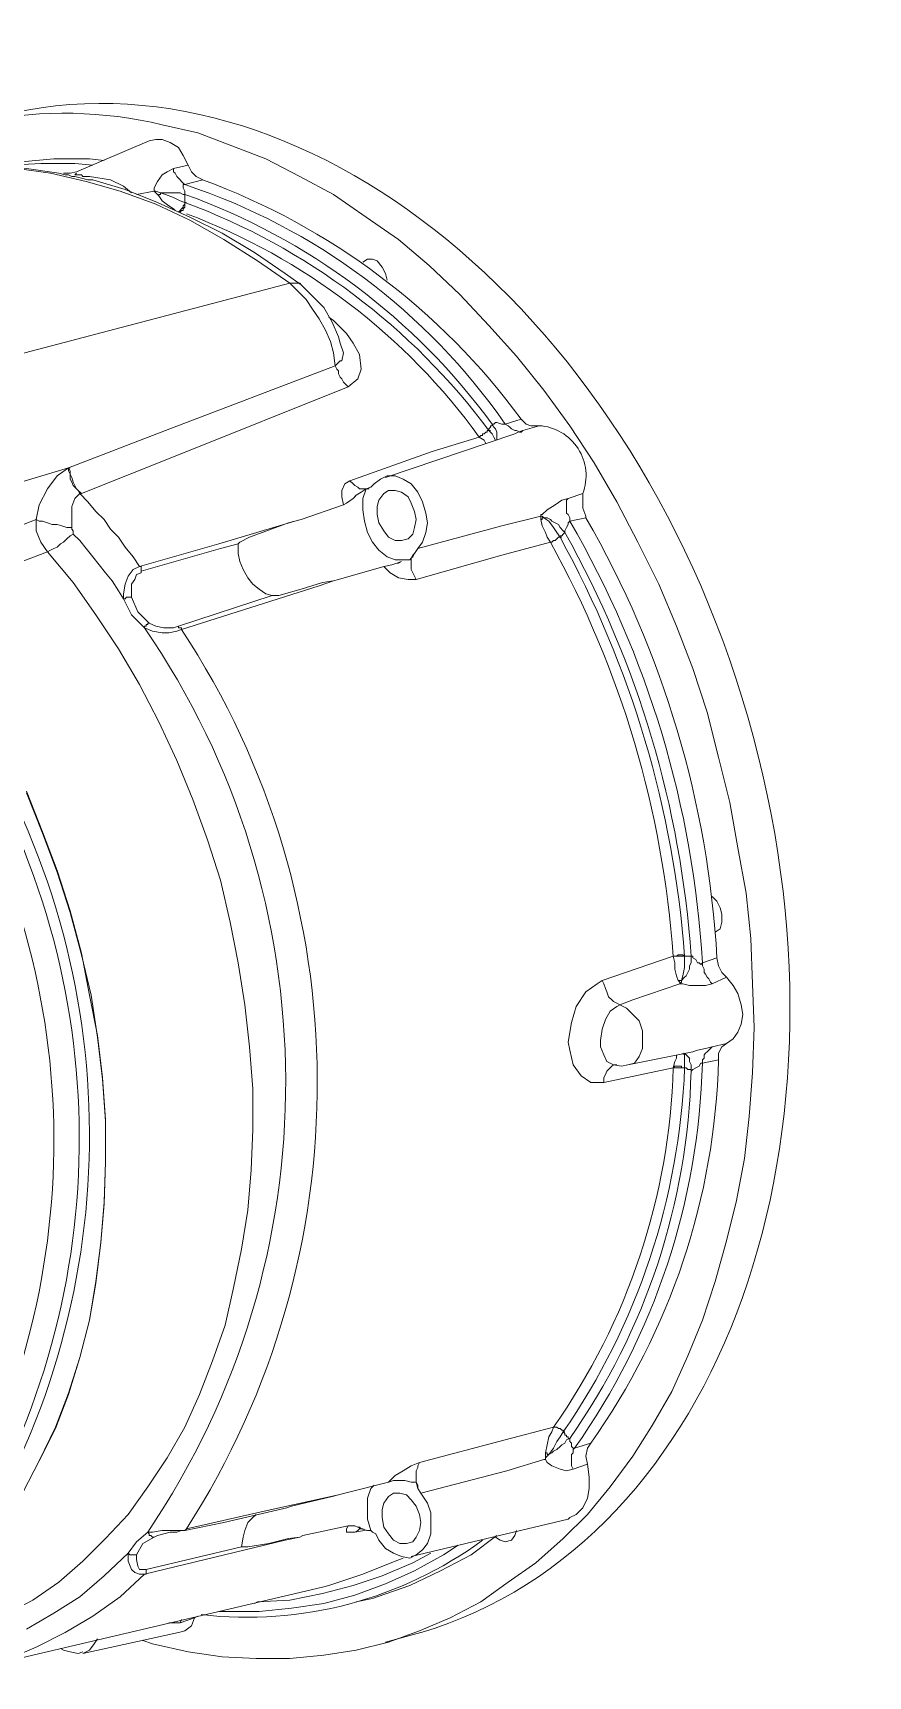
# Model space of a CAD drawing. Header units: inches. Extents: x 34 to 1574, y 72 to 573.
# Drawn here: x 1527.6 to 1564, y 258.6 to 330.1 of the extents above; entities that cross this region are included whole.
import ezdxf

# ---------------------------------------------------------------- set-up
doc = ezdxf.new("R2010")
doc.units = ezdxf.units.IN
doc.header["$MEASUREMENT"] = 0
doc.layers.add('PDF_Geometry', color=7, linetype='Continuous')

msp = doc.modelspace()

# ---------------------------------------------------------------- linework, layer by layer
at = {"layer": 'PDF_Geometry', "lineweight": 5}
for points in [[(1532.415, 260.117), (1532.837, 259.976), (1534.387, 259.624), (1535.867, 259.413), (1537.347, 259.342), (1538.826, 259.342), (1540.306, 259.483), (1541.715, 259.695), (1543.124, 260.047), (1544.463, 260.54), (1545.801, 261.104), (1547.14, 261.808), (1548.338, 262.654), (1549.535, 263.499), (1550.733, 264.556), (1551.79, 265.613), (1552.776, 266.811), (1553.763, 268.149), (1554.608, 269.488), (1555.454, 270.967), (1556.158, 272.517), (1556.792, 274.067), (1557.356, 275.758), (1557.849, 277.52), (1558.272, 279.281), (1558.624, 281.113), (1558.835, 282.945), (1558.976, 284.847), (1559.047, 286.82), (1558.976, 288.722), (1558.906, 290.695), (1558.695, 292.668), (1558.342, 294.641), (1557.99, 296.613), (1557.497, 298.586), (1557.004, 300.559), (1556.37, 302.461), (1555.665, 304.293), (1554.89, 306.125), (1553.974, 307.957), (1553.058, 309.718), (1552.072, 311.409), (1551.015, 313.029), (1549.888, 314.579), (1548.69, 316.059), (1547.492, 317.398), (1546.224, 318.736), (1544.885, 320.005), (1543.547, 321.132), (1542.138, 322.118), (1540.728, 323.105), (1539.249, 323.88), (1537.769, 324.655), (1536.29, 325.218), (1534.81, 325.782), (1533.26, 326.134, 0.216989), (1518.394, 323.246)], [(1547.774, 312.395), (1547.704, 312.536), (1547.633, 312.677), (1547.492, 312.818), (1547.492, 312.889), (1547.563, 312.959), (1547.563, 313.029), (1547.633, 313.029), (1547.633, 313.1, 0.149918), (1534.246, 323.105), (1534.246, 323.175), (1534.246, 323.246), (1534.176, 323.386), (1534.176, 323.457), (1534.176, 323.527), (1534.246, 323.527), (1535.022, 323.739), (1534.74, 323.88), (1534.528, 324.091), (1534.387, 324.373), (1534.176, 324.796), (1533.965, 325.148), (1533.612, 325.359), (1533.26, 325.5), (1532.978, 325.5), (1532.696, 325.43), (1529.526, 324.091), (1529.244, 324.021), (1529.033, 324.021), (1528.962, 324.021), (1529.033, 324.021)], [(1534.387, 324.373), (1533.753, 324.232), (1533.471, 324.091), (1533.26, 323.95), (1533.049, 323.668), (1532.908, 323.386), (1532.908, 323.316), (1532.908, 323.246), (1532.978, 323.246), (1533.19, 323.175), (1533.331, 323.175), (1533.471, 323.175), (1533.612, 323.175), (1533.753, 323.175), (1533.894, 323.175), (1534.035, 323.175), (1534.176, 323.105), (1534.246, 323.105), (1534.246, 323.034), (1534.246, 322.964), (1534.246, 322.893), (1534.246, 322.823), (1534.246, 322.752, -0.145142), (1547.492, 312.818), (1547.422, 312.818), (1547.422, 312.748), (1547.351, 312.748), (1547.281, 312.677), (1547.21, 312.677), (1547.21, 312.607), (1547.14, 312.607), (1547.069, 312.536), (1547.14, 312.607), (1547.21, 312.607), (1547.21, 312.677), (1547.281, 312.677), (1547.351, 312.748), (1547.422, 312.748), (1547.422, 312.818), (1547.492, 312.818), (1547.563, 312.818)], [(1533.753, 324.232), (1533.753, 324.091), (1533.824, 324.021), (1533.894, 323.88), (1533.965, 323.809), (1534.035, 323.739), (1534.106, 323.668), (1534.176, 323.598), (1534.246, 323.527, -0.162886), (1548.197, 313.1), (1548.901, 313.311), (1549.113, 313.1), (1549.324, 313.029), (1549.606, 313.029), (1549.676, 313.029), (1548.972, 312.818), (1548.76, 312.748), (1548.619, 312.677), (1542.983, 310.775)], [(1550.169, 307.957, -0.10923), (1555.524, 289.92), (1555.595, 289.92), (1555.665, 289.92), (1555.735, 289.92), (1555.806, 289.92), (1555.876, 289.92), (1555.947, 289.92), (1556.017, 289.92), (1556.017, 289.638), (1556.017, 289.427), (1555.947, 289.075), (1555.876, 288.863), (1556.017, 289.004), (1556.088, 289.075), (1556.158, 289.215), (1556.229, 289.356), (1556.229, 289.497), (1556.299, 289.638), (1556.299, 289.779), (1556.299, 289.92), (1556.37, 289.92), (1556.37, 289.85), (1556.51, 289.779), (1556.581, 289.638), (1556.651, 289.638), (1556.722, 289.568), (1556.792, 289.638, 0.117473), (1551.015, 308.873), (1551.015, 309.013), (1550.944, 309.154), (1550.874, 309.225), (1550.874, 309.366), (1550.874, 309.507), (1550.874, 309.648), (1550.874, 309.788), (1550.944, 309.859), (1551.579, 310.07), (1551.579, 309.718), (1551.579, 309.436), (1551.719, 309.084), (1551.719, 309.013), (1551.015, 308.873), (1550.944, 308.802), (1550.944, 308.732), (1550.874, 308.591), (1550.804, 308.45), (1550.804, 308.379), (1550.733, 308.45), (1550.592, 308.591), (1550.522, 308.732), (1550.381, 308.802), (1550.24, 308.873), (1550.169, 308.943), (1550.029, 309.013), (1549.888, 309.013), (1549.817, 309.084), (1549.747, 309.084), (1549.747, 309.013), (1549.747, 308.943), (1549.817, 308.661), (1549.958, 308.379), (1550.029, 308.168), (1550.169, 307.957), (1550.24, 307.957), (1550.31, 308.027), (1550.381, 308.027), (1550.451, 308.098), (1550.522, 308.168), (1550.592, 308.168), (1550.451, 308.379), (1550.31, 308.591), (1550.099, 308.873), (1549.888, 309.013), (1549.817, 309.013), (1549.817, 308.943), (1549.747, 308.943)], [(1557.849, 286.115), (1558.131, 286.327), (1558.342, 286.609), (1558.483, 286.961), (1558.554, 287.384), (1558.483, 287.806), (1558.342, 288.3), (1558.131, 288.652), (1557.849, 289.004), (1557.215, 288.722), (1556.933, 288.652), (1556.581, 288.652), (1556.229, 288.652), (1555.947, 288.722), (1555.806, 288.722), (1553.763, 288.018), (1553.199, 287.806), (1553.058, 287.877), (1552.917, 287.947), (1552.847, 288.018), (1552.706, 288.159), (1552.635, 288.37), (1552.565, 288.511), (1552.494, 288.722), (1552.424, 288.863), (1555.524, 289.92), (1555.595, 289.92), (1555.665, 289.92), (1555.735, 289.99), (1555.806, 289.99), (1555.876, 289.99), (1555.947, 289.99), (1556.017, 289.92, 0.107828), (1550.592, 308.168), (1550.522, 308.168), (1550.451, 308.098), (1550.381, 308.027), (1550.31, 308.027), (1550.24, 307.957), (1550.169, 307.957), (1548.056, 307.393), (1544.322, 306.336), (1543.969, 306.336), (1543.547, 306.407), (1543.194, 306.618), (1542.913, 306.9), (1540.94, 306.336), (1540.728, 306.266), (1540.094, 306.054), (1534.106, 304.152), (1533.894, 304.082), (1533.542, 304.011), (1533.26, 304.011), (1532.837, 304.082), (1532.485, 304.223), (1531.921, 304.786), (1531.569, 305.491), (1531.569, 305.702), (1531.64, 306.125), (1531.781, 306.477), (1531.992, 306.759), (1532.274, 306.9), (1532.344, 306.9), (1532.344, 306.829), (1532.344, 306.759), (1532.344, 306.688)], [(1556.088, 289.92), (1556.017, 289.92), (1556.088, 289.92), (1556.158, 289.92), (1556.229, 289.92), (1556.299, 289.92, 0.11096), (1550.804, 308.379), (1550.733, 308.309), (1550.663, 308.238), (1550.592, 308.238), (1550.592, 308.168), (1550.663, 308.168)], [(1532.908, 264.626), (1532.837, 264.626), (1532.767, 264.697), (1532.696, 264.697), (1532.696, 264.767), (1532.626, 264.838, 0.308855), (1532.485, 304.223), (1532.485, 304.293), (1532.556, 304.293), (1532.556, 304.363), (1532.626, 304.363), (1532.626, 304.434), (1532.696, 304.434)], [(1534.317, 264.979, 0.296248), (1534.106, 304.152), (1534.106, 304.222), (1534.035, 304.222), (1533.965, 304.222), (1533.965, 304.293)], [(1525.087, 264.345, 0.283458), (1524.946, 300.136)], [(1523.819, 264.697, 0.276973), (1523.678, 299.291)], [(1524.594, 299.784, -0.281752), (1524.735, 264.415)], [(1552.917, 285.199), (1553.27, 285.129), (1553.551, 285.199), (1556.37, 285.763), (1556.581, 285.834), (1556.933, 285.904), (1557.215, 285.975), (1557.849, 286.115), (1557.638, 285.975), (1557.497, 285.693), (1557.497, 285.411), (1556.792, 285.27), (1556.722, 285.27), (1556.651, 285.129), (1556.51, 285.059), (1556.37, 284.988), (1556.299, 284.918, -0.148581), (1551.015, 268.924), (1550.944, 268.924), (1550.944, 268.995), (1550.874, 268.995), (1550.874, 269.065), (1550.804, 269.065), (1550.804, 269.136), (1550.733, 269.206), (1550.592, 268.995), (1550.451, 268.783), (1550.31, 268.502), (1550.099, 268.22), (1549.958, 268.079), (1549.958, 268.008), (1550.029, 267.867), (1550.24, 267.727), (1550.592, 267.586), (1550.874, 267.515), (1551.156, 267.586), (1551.79, 267.797)], [(1557.215, 285.975), (1557.145, 285.904), (1557.074, 285.834), (1557.004, 285.763), (1556.933, 285.693), (1556.863, 285.622), (1556.863, 285.481), (1556.792, 285.411), (1556.792, 285.27, -0.148829), (1551.226, 268.501), (1551.156, 268.501), (1551.085, 268.572), (1551.085, 268.713), (1551.015, 268.783), (1551.015, 268.854), (1551.015, 268.924), (1550.874, 268.854), (1550.804, 268.713), (1550.663, 268.642), (1550.592, 268.572), (1550.451, 268.431), (1550.31, 268.361), (1550.24, 268.29), (1550.099, 268.22), (1550.029, 268.22), (1550.029, 268.29), (1549.958, 268.29)], [(1540.94, 266.458), (1541.222, 266.529), (1543.124, 267.022), (1543.406, 267.304), (1543.758, 267.515), (1544.11, 267.727), (1544.463, 267.867), (1548.197, 268.854), (1550.31, 269.417), (1550.381, 269.417), (1550.451, 269.417), (1550.522, 269.347), (1550.592, 269.347), (1550.663, 269.277), (1550.733, 269.277), (1550.733, 269.206, 0.142117), (1556.017, 285.059), (1555.947, 285.059), (1555.876, 285.059), (1555.876, 285.129), (1555.806, 285.129), (1555.735, 285.129), (1555.665, 285.129), (1555.595, 285.129), (1555.524, 285.059), (1555.595, 285.059)], [(1556.017, 285.059), (1555.947, 285.059), (1555.876, 285.059), (1555.806, 285.059), (1555.735, 285.059), (1555.665, 285.059), (1555.595, 285.059), (1555.524, 285.059, -0.146902), (1550.31, 269.417), (1550.24, 269.206), (1550.099, 268.995), (1550.029, 268.642), (1549.958, 268.29), (1549.958, 268.149), (1549.958, 268.008), (1549.888, 268.008), (1548.267, 267.515), (1544.533, 266.529), (1544.815, 266.106), (1544.956, 265.683), (1544.956, 265.19), (1544.956, 264.767), (1544.815, 264.345), (1544.603, 264.063), (1544.322, 263.851), (1544.04, 263.711), (1543.688, 263.781), (1543.335, 263.922), (1542.983, 264.133), (1542.701, 264.486), (1542.56, 264.767), (1542.419, 264.838), (1542.349, 264.908)]]:
    msp.add_lwpolyline(points, format="xyb", dxfattribs=at)
for points in [[(1530.16, 323.739), (1530.019, 323.739), (1529.737, 323.809), (1529.456, 323.88), (1529.315, 323.88), (1529.174, 323.95), (1529.033, 323.95), (1528.751, 324.021), (1527.342, 324.232), (1525.933, 324.373), (1524.524, 324.373), (1523.114, 324.232), (1521.705, 324.021), (1520.86, 323.809)], [(1539.319, 319.159), (1539.249, 319.23), (1539.108, 319.23), (1538.967, 319.23), (1538.826, 319.23), (1537.417, 320.216), (1535.937, 321.132), (1534.458, 321.977), (1532.978, 322.682), (1531.428, 323.246), (1529.949, 323.668), (1528.399, 324.021), (1526.919, 324.232), (1525.369, 324.373), (1523.89, 324.302), (1522.41, 324.161), (1521.001, 323.88), (1520.86, 323.88)], [(1530.724, 324.584), (1530.09, 324.655), (1528.54, 324.655), (1527.13, 324.514), (1526.074, 324.373)], [(1526.637, 324.373), (1527.976, 324.443), (1529.456, 324.443), (1530.231, 324.373)], [(1529.526, 324.021), (1529.456, 323.95), (1529.526, 323.95), (1529.596, 323.95), (1529.737, 323.95), (1529.808, 323.88), (1530.09, 323.88), (1531.006, 323.739), (1531.569, 323.457), (1531.921, 323.175)], [(1538.826, 319.23), (1539.178, 318.877), (1539.531, 318.525), (1539.812, 318.102), (1540.094, 317.68), (1540.376, 317.186), (1540.588, 316.693), (1540.728, 316.2), (1540.799, 315.636), (1541.01, 315.848), (1541.081, 315.848), (1541.151, 316.2), (1541.01, 316.623), (1540.94, 316.905), (1540.658, 317.539), (1540.306, 318.173), (1539.812, 318.666), (1539.319, 319.159), (1538.615, 319.652), (1537.276, 320.568), (1535.867, 321.414), (1534.458, 322.118), (1533.049, 322.752), (1531.64, 323.316), (1530.231, 323.739), (1530.16, 323.739)], [(1533.824, 322.4), (1533.753, 322.471), (1533.542, 322.611), (1533.26, 322.823), (1533.119, 323.034), (1532.978, 323.175), (1532.908, 323.246), (1532.908, 323.316), (1532.908, 323.246), (1532.133, 323.105)], [(1533.119, 323.034), (1533.119, 323.105), (1533.19, 323.105), (1533.19, 323.175)], [(1533.19, 323.175), (1533.401, 323.105), (1533.753, 322.964), (1534.035, 322.823), (1534.246, 322.752)], [(1533.965, 322.33), (1534.035, 322.4), (1534.106, 322.471), (1534.176, 322.541), (1534.176, 322.611), (1534.246, 322.682), (1534.246, 322.752)], [(1534.317, 322.752), (1534.246, 322.752), (1534.246, 322.682), (1534.246, 322.611), (1534.246, 322.541), (1534.176, 322.47), (1534.176, 322.4), (1534.106, 322.4), (1534.035, 322.33)], [(1543.053, 319.37), (1542.983, 319.652), (1542.842, 319.934), (1542.631, 320.216), (1542.419, 320.286), (1542.208, 320.286), (1541.997, 320.145)], [(1538.826, 319.23), (1521.071, 314.579), (1521.564, 314.157), (1522.058, 313.664), (1522.48, 313.029), (1522.833, 312.395), (1523.114, 311.691), (1523.326, 310.986), (1523.467, 310.211), (1523.537, 309.507)], [(1540.517, 317.75), (1540.728, 317.609), (1541.292, 317.045), (1541.574, 316.623), (1541.856, 316.129), (1541.926, 315.495), (1541.785, 315.073), (1541.363, 314.72)], [(1523.537, 309.507), (1529.174, 311.198), (1533.401, 312.818), (1540.799, 315.636)], [(1540.799, 315.636), (1540.869, 315.495), (1540.94, 315.425), (1540.94, 315.284), (1541.01, 315.143), (1541.081, 315.073), (1541.151, 314.932), (1541.222, 314.861), (1541.363, 314.72), (1533.965, 311.761), (1529.737, 310.07), (1529.596, 310.211), (1529.526, 310.282), (1529.456, 310.423), (1529.385, 310.564), (1529.315, 310.775), (1529.244, 310.916), (1529.244, 311.057), (1529.174, 311.198)], [(1548.197, 313.1), (1548.126, 313.1), (1548.056, 313.1), (1547.844, 313.17), (1547.774, 313.17), (1547.704, 313.1), (1547.633, 313.1), (1547.704, 312.959), (1547.774, 312.889), (1547.844, 312.748), (1547.844, 312.607), (1547.844, 312.536), (1547.844, 312.395)], [(1548.972, 312.818), (1548.901, 312.748), (1548.831, 312.748), (1548.69, 312.818), (1548.619, 312.818), (1548.479, 312.889), (1548.408, 312.959), (1548.338, 313.029), (1548.197, 313.1)], [(1547.351, 312.254), (1547.281, 312.395), (1547.069, 312.536), (1545.026, 311.902), (1541.433, 310.634), (1541.222, 310.493), (1541.081, 310.211), (1541.081, 309.929), (1541.151, 309.577), (1541.292, 309.648), (1541.574, 309.859), (1541.715, 310), (1541.926, 310.141), (1542.138, 310.282), (1541.997, 309.859), (1541.997, 309.366), (1542.067, 308.873), (1542.208, 308.379), (1542.419, 307.957), (1542.701, 307.604), (1543.053, 307.323), (1543.406, 307.182), (1543.758, 307.182), (1544.04, 307.182)], [(1529.244, 311.198), (1529.174, 311.198), (1528.68, 310.845), (1528.258, 310.282), (1527.905, 309.577), (1527.765, 308.943)], [(1529.667, 310.07), (1529.596, 310.211), (1529.526, 310.282), (1529.385, 310.423), (1529.315, 310.564), (1529.244, 310.704), (1529.244, 310.916), (1529.174, 311.057), (1529.174, 311.198)], [(1542.278, 310.282), (1542.208, 310.282), (1542.138, 310.282), (1541.997, 310.282), (1541.856, 310.282), (1541.785, 310.352), (1541.644, 310.423), (1541.574, 310.493), (1541.433, 310.634)], [(1542.138, 310.282), (1542.349, 310.352), (1542.49, 310.493), (1542.772, 310.704), (1543.053, 310.845), (1543.406, 310.845), (1543.758, 310.704), (1544.11, 310.493), (1544.392, 310.141), (1544.603, 309.718), (1544.744, 309.225), (1544.815, 308.802), (1544.744, 308.379), (1544.603, 307.957), (1544.392, 307.675)], [(1529.385, 308.309), (1529.385, 308.45), (1529.315, 308.52), (1529.315, 308.591), (1529.315, 309.013), (1529.315, 309.507), (1529.456, 309.859), (1529.526, 309.929), (1529.667, 310.07), (1530.019, 309.718), (1530.371, 309.295), (1530.724, 308.943), (1531.006, 308.52), (1531.358, 308.168), (1531.64, 307.745), (1531.992, 307.323), (1532.274, 306.9)], [(1541.574, 309.859), (1541.644, 309.929), (1541.715, 310)], [(1532.274, 306.9), (1535.726, 307.886), (1539.037, 308.873), (1539.319, 308.943), (1541.151, 309.577)], [(1543.899, 307.182), (1544.04, 307.182), (1544.11, 307.252), (1544.181, 307.323), (1544.251, 307.463), (1544.392, 307.675), (1548.056, 308.661), (1549.747, 309.084), (1549.747, 309.154), (1549.817, 309.154), (1550.029, 309.366), (1550.381, 309.577), (1550.663, 309.788), (1550.944, 309.859)], [(1524.101, 305.984), (1524.03, 306.125), (1523.89, 306.266), (1523.819, 306.477), (1523.749, 306.618), (1523.678, 306.759), (1523.608, 306.97), (1523.608, 307.182), (1523.537, 307.323), (1525.017, 307.886), (1527.765, 308.943), (1527.765, 308.45), (1527.976, 307.957), (1528.258, 307.534), (1525.651, 306.548), (1524.101, 305.984), (1524.101, 305.491), (1523.96, 305.138), (1523.608, 304.998), (1522.692, 304.645)], [(1529.315, 308.591), (1529.103, 308.591), (1528.892, 308.661), (1528.68, 308.732), (1528.469, 308.732), (1528.258, 308.802), (1528.046, 308.873), (1527.905, 308.873), (1527.765, 308.943)], [(1539.037, 308.873), (1538.756, 308.802), (1537.065, 308.168), (1536.642, 307.957), (1536.572, 307.886), (1535.797, 307.675), (1532.344, 306.688), (1532.344, 306.618), (1532.133, 306.548), (1532.062, 306.336), (1531.921, 306.125), (1531.921, 305.773), (1531.921, 305.561), (1532.203, 304.927), (1532.696, 304.434), (1532.978, 304.293), (1533.331, 304.223), (1533.542, 304.223), (1533.753, 304.223), (1533.965, 304.293), (1538.051, 305.632), (1537.769, 305.702), (1537.487, 305.913), (1537.206, 306.125), (1536.994, 306.407), (1536.783, 306.759), (1536.642, 307.111), (1536.572, 307.463), (1536.572, 307.886)], [(1531.569, 305.491), (1531.358, 305.843), (1531.076, 306.266), (1530.794, 306.618), (1530.512, 306.97), (1530.231, 307.323), (1529.949, 307.675), (1529.667, 308.027), (1529.385, 308.309), (1529.244, 308.238), (1529.103, 308.098), (1528.962, 307.957), (1528.821, 307.886), (1528.68, 307.745), (1528.54, 307.675), (1528.399, 307.604), (1528.258, 307.534)], [(1526.426, 261.245), (1527.624, 261.879), (1528.751, 262.654), (1529.808, 263.57), (1530.794, 264.556), (1531.781, 265.613), (1532.626, 266.811), (1533.471, 268.079), (1534.246, 269.417), (1534.881, 270.827), (1535.444, 272.306), (1536.008, 273.856), (1536.36, 275.477), (1536.712, 277.168), (1536.994, 278.858), (1537.135, 280.62), (1537.206, 282.381), (1537.206, 284.143), (1537.065, 285.974), (1536.853, 287.806), (1536.572, 289.638), (1536.219, 291.4), (1535.797, 293.231), (1535.233, 294.993), (1534.599, 296.754), (1533.894, 298.445), (1533.119, 300.136), (1532.274, 301.757), (1531.358, 303.307), (1530.371, 304.786), (1529.385, 306.195), (1528.258, 307.534)], [(1543.476, 307.041), (1543.547, 307.041), (1543.688, 307.111), (1543.476, 307.041), (1543.265, 306.97), (1542.913, 306.9)], [(1544.251, 307.463), (1544.181, 307.393), (1544.11, 307.252), (1544.11, 307.111), (1544.11, 306.9), (1544.11, 306.759), (1544.181, 306.618), (1544.251, 306.477), (1544.322, 306.336)], [(1540.728, 306.266), (1540.235, 306.195), (1539.319, 305.913), (1538.333, 305.632), (1538.262, 305.632), (1538.192, 305.632), (1538.122, 305.632), (1538.051, 305.632)], [(1531.569, 305.491), (1531.64, 305.491), (1531.71, 305.561), (1531.781, 305.561), (1531.851, 305.561), (1531.921, 305.561)], [(1527.201, 266.599), (1527.905, 267.938), (1528.61, 269.417), (1529.174, 270.897), (1529.667, 272.447), (1530.09, 274.068), (1530.371, 275.758), (1530.583, 277.449), (1530.724, 279.211), (1530.794, 280.972), (1530.794, 282.804), (1530.653, 284.636), (1530.442, 286.468), (1530.09, 288.229), (1529.737, 290.061), (1529.244, 291.893), (1528.68, 293.654), (1528.046, 295.345), (1527.342, 297.106)], [(1527.342, 297.036), (1528.046, 295.275), (1528.68, 293.584), (1529.244, 291.822), (1529.737, 289.99), (1530.16, 288.229), (1530.442, 286.397), (1530.653, 284.565), (1530.794, 282.734), (1530.794, 280.972), (1530.724, 279.14), (1530.583, 277.449), (1530.371, 275.688), (1530.09, 274.067), (1529.667, 272.447), (1529.174, 270.827), (1528.61, 269.347), (1527.905, 267.938), (1527.201, 266.599)], [(1557.356, 290.977), (1557.567, 291.118), (1557.638, 291.4), (1557.638, 291.752), (1557.567, 292.034), (1557.426, 292.315), (1557.215, 292.527)], [(1555.735, 288.863), (1555.806, 288.863), (1555.876, 288.863), (1555.876, 288.793), (1555.806, 288.722), (1555.806, 288.793), (1555.735, 288.863), (1555.665, 289.075), (1555.595, 289.356), (1555.595, 289.638), (1555.524, 289.92), (1555.595, 289.92)], [(1556.792, 289.638), (1557.426, 289.85), (1557.497, 289.497), (1557.638, 289.215), (1557.849, 289.004)], [(1557.215, 288.722), (1557.145, 288.793), (1557.074, 288.934), (1557.004, 289.004), (1556.933, 289.145), (1556.863, 289.215), (1556.863, 289.356), (1556.792, 289.497), (1556.792, 289.638)], [(1552.424, 288.863), (1552.213, 288.722), (1551.719, 288.37), (1551.297, 287.736), (1551.085, 287.031), (1550.944, 286.186), (1551.015, 285.834), (1551.156, 285.199), (1551.508, 284.706), (1551.931, 284.424), (1552.494, 284.424), (1555.524, 285.059), (1555.595, 285.34), (1555.665, 285.481), (1555.665, 285.622)], [(1553.551, 285.199), (1553.833, 285.27), (1554.045, 285.552), (1554.185, 285.904), (1554.185, 286.256), (1554.185, 286.679), (1554.045, 287.102), (1553.763, 287.384), (1553.481, 287.665), (1553.199, 287.806), (1553.058, 287.736), (1552.776, 287.525), (1552.565, 287.172), (1552.424, 286.75), (1552.354, 286.256), (1552.354, 285.974), (1552.494, 285.622), (1552.635, 285.34), (1552.917, 285.199), (1552.988, 285.199)], [(1555.947, 285.693), (1556.017, 285.622), (1556.017, 285.481), (1556.017, 285.27), (1556.017, 285.059), (1556.088, 285.059)], [(1556.017, 285.693), (1556.088, 285.622), (1556.158, 285.552), (1556.229, 285.481), (1556.229, 285.34), (1556.299, 285.199), (1556.299, 285.059), (1556.299, 284.918)], [(1553.058, 285.199), (1552.988, 285.199), (1552.917, 285.199), (1552.847, 285.129), (1552.706, 284.988), (1552.635, 284.918), (1552.565, 284.777), (1552.494, 284.636), (1552.494, 284.424)], [(1556.299, 284.918), (1556.299, 284.988), (1556.229, 284.988), (1556.158, 284.988), (1556.088, 285.059), (1556.017, 285.059)], [(1550.804, 269.206), (1550.733, 269.206), (1550.733, 269.277), (1550.663, 269.277), (1550.592, 269.347), (1550.522, 269.347), (1550.451, 269.417), (1550.381, 269.417), (1550.31, 269.417)], [(1551.226, 268.502), (1551.931, 268.713), (1551.79, 268.502), (1551.719, 268.149), (1551.79, 267.797), (1551.86, 267.233), (1551.86, 266.74), (1551.79, 266.317), (1551.579, 265.895), (1551.297, 265.613), (1551.015, 265.472), (1550.944, 265.401)], [(1551.156, 267.586), (1551.085, 267.726), (1551.085, 267.797), (1551.085, 267.938), (1551.085, 268.079), (1551.085, 268.22), (1551.156, 268.29), (1551.156, 268.431), (1551.226, 268.501)], [(1544.463, 267.867), (1544.392, 267.727), (1544.392, 267.656), (1544.322, 267.515), (1544.322, 267.374), (1544.322, 267.233), (1544.322, 267.022), (1544.392, 266.881), (1544.392, 266.74), (1544.322, 267.022), (1544.11, 267.022), (1543.828, 267.092), (1543.617, 267.092), (1543.335, 267.092), (1543.124, 267.022)], [(1543.617, 267.092), (1543.758, 267.092), (1543.828, 267.092)], [(1534.246, 264.908), (1535.937, 265.261), (1538.685, 265.895), (1538.897, 265.965), (1540.658, 266.388), (1540.94, 266.458), (1537.699, 265.754), (1534.317, 264.979), (1534.246, 264.908), (1533.965, 264.908), (1533.612, 264.908), (1533.26, 264.908), (1532.837, 264.838), (1532.626, 264.838), (1532.133, 264.415), (1531.781, 263.922), (1530.724, 262.936), (1529.667, 262.02), (1528.54, 261.315), (1527.342, 260.61)], [(1542.49, 266.881), (1542.349, 266.74), (1542.208, 266.317), (1542.208, 265.895), (1542.208, 265.401), (1542.349, 264.908), (1542.208, 264.908), (1541.926, 264.979), (1541.856, 265.049), (1541.785, 265.049)], [(1544.533, 266.529), (1544.392, 266.74)], [(1534.176, 264.908), (1534.106, 264.908), (1533.894, 264.838), (1533.612, 264.838), (1533.331, 264.767), (1533.049, 264.697), (1532.908, 264.626), (1532.415, 264.345), (1532.133, 263.851), (1532.133, 263.64), (1532.203, 263.358), (1532.274, 263.217), (1532.415, 263.217), (1532.556, 263.217), (1536.712, 264.204), (1536.783, 264.626), (1536.853, 264.908), (1536.994, 265.261), (1537.206, 265.472), (1537.347, 265.613)], [(1539.249, 264.626), (1539.39, 264.697), (1541.363, 265.12), (1541.292, 264.979), (1541.292, 264.838), (1541.433, 264.838), (1541.644, 264.838)], [(1542.067, 264.908), (1541.644, 264.838), (1541.785, 264.908), (1541.856, 264.979), (1541.926, 264.979), (1541.785, 265.049), (1541.644, 265.12), (1541.363, 265.12)], [(1541.856, 264.979), (1541.926, 264.979), (1541.997, 264.979), (1542.138, 264.908)], [(1544.11, 263.781), (1550.944, 265.401)], [(1547.774, 264.626), (1547.985, 264.486), (1548.197, 264.415), (1548.479, 264.486), (1548.619, 264.697), (1548.69, 264.908)], [(1536.712, 264.204), (1536.783, 264.204), (1536.853, 264.204), (1536.924, 264.204), (1536.994, 264.204), (1537.91, 264.345), (1538.756, 264.556), (1539.249, 264.626), (1538.615, 264.486), (1532.485, 263.006), (1532.556, 263.006), (1532.556, 263.076), (1532.556, 263.147), (1532.556, 263.217)], [(1535.726, 261.385), (1536.078, 261.385), (1537.487, 261.385), (1538.897, 261.526), (1540.306, 261.738), (1541.644, 262.09), (1542.983, 262.583), (1544.251, 263.147), (1545.519, 263.851), (1546.153, 264.274)], [(1541.715, 261.808), (1542.419, 261.949), (1542.631, 262.02), (1544.04, 262.513), (1545.378, 263.147), (1546.717, 263.851), (1547.844, 264.697)], [(1532.133, 263.851), (1532.062, 263.851), (1531.992, 263.851), (1531.921, 263.851), (1531.851, 263.851), (1531.781, 263.922), (1531.781, 263.57), (1531.921, 263.217), (1532.062, 263.076), (1532.274, 263.006), (1532.485, 263.006), (1531.428, 262.02), (1530.231, 261.174), (1529.033, 260.47), (1527.765, 259.835), (1526.778, 259.413), (1526.496, 259.342), (1525.158, 258.92), (1523.819, 258.638), (1522.974, 258.567)], [(1524.946, 258.849), (1540.235, 262.442), (1540.517, 262.513), (1541.997, 263.006), (1543.406, 263.57), (1543.758, 263.711)], [(1544.956, 263.922), (1544.181, 263.499), (1542.842, 262.936), (1541.574, 262.513), (1540.235, 262.161), (1538.826, 261.879), (1537.417, 261.808), (1537.276, 261.738)], [(1530.442, 260.188), (1530.301, 259.976), (1530.09, 259.695), (1529.808, 259.554), (1533.965, 260.47), (1534.246, 260.54), (1534.528, 260.751), (1534.669, 261.104), (1534.035, 260.892)], [(1534.106, 261.033), (1534.035, 260.892), (1533.824, 260.892), (1533.542, 260.892)], [(1534.81, 261.174), (1534.669, 261.104)], [(1542.983, 260.047), (1544.533, 260.47)], [(1528.821, 259.765), (1528.962, 259.695), (1529.244, 259.624), (1529.596, 259.554), (1529.808, 259.624)]]:
    msp.add_lwpolyline(points, dxfattribs=at)
for points in [[(1544.322, 308.943), (1544.251, 309.295), (1544.11, 309.648), (1543.969, 309.929), (1543.688, 310.141), (1543.406, 310.211), (1543.124, 310.211), (1542.913, 310.07), (1542.701, 309.788), (1542.631, 309.507), (1542.631, 309.154), (1542.701, 308.802), (1542.913, 308.45), (1543.124, 308.168), (1543.406, 308.027), (1543.688, 308.027), (1543.969, 308.098), (1544.181, 308.309), (1544.251, 308.591)], [(1544.533, 265.261), (1544.463, 265.613), (1544.322, 265.965), (1544.11, 266.247), (1543.899, 266.458), (1543.617, 266.529), (1543.335, 266.529), (1543.124, 266.388), (1542.913, 266.106), (1542.842, 265.824), (1542.842, 265.472), (1542.913, 265.049), (1543.124, 264.767), (1543.335, 264.486), (1543.617, 264.345), (1543.899, 264.345), (1544.181, 264.415), (1544.322, 264.626), (1544.463, 264.908)]]:
    msp.add_lwpolyline(points, close=True, dxfattribs=at)
for centre, radius, start, end in [((1524.619, 295.441), 30.149, 36.35069, 69.8165), ((1524.568, 296.248), 27.778, 35.90001, 69.45395), ((1549.544, 310.854), 2.18, 338.9391, 86.53135), ((1514.258, 287.426), 43.236, 3.21322, 29.95322), ((1527.236, 286.221), 30.272, 324.66385, 358.46625), ((1536.95, 278.488), 17.359, 263.38609, 306.23066)]:
    msp.add_arc(centre, radius, start, end, dxfattribs=at)
msp.add_ellipse((1534.962, 293.39), major_axis=(-9.39, 32.973), ratio=0.723508, start_param=3.149222, end_param=6.285795, dxfattribs=at)

doc.saveas('drawing.dxf')
